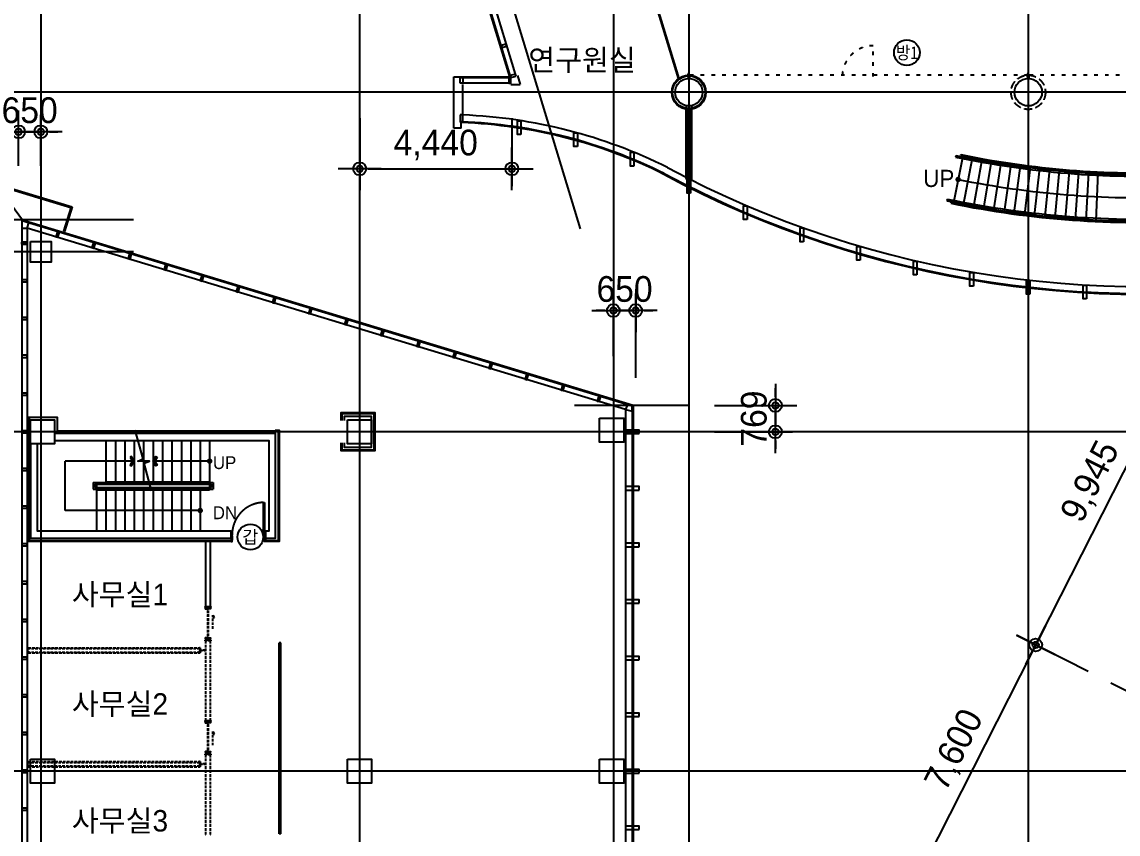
# Model space of a CAD drawing. Header units: metres. Extents: x 630750 to 860239, y 578133 to 726633.
# Drawn here: x 678954 to 710924, y 647580 to 671261 of the extents above; entities that cross this region are included whole.
import ezdxf
from ezdxf.enums import TextEntityAlignment as Align

# ---------------------------------------------------------------- set-up
doc = ezdxf.new("R2010")
doc.units = ezdxf.units.M
doc.header["$LTSCALE"] = 300
for name, pattern in [('DASHDOT', [25.4, 12.7, -6.35, 0, -6.35]), ('HID1', [0.375, 0.25, -0.125]), ('HIDDEN-1', [1.4, 0.35, -0.7, 0.35]), ('업무시설_xr-base$0$CONTINOUS', [0])]:
    doc.linetypes.add(name, pattern=pattern)
doc.layers.get('Defpoints').update_dxf_attribs({"color": 8})
for name, color, linetype in [('A-CEN-1', 1, 'Continuous'), ('A-CON', 2, 'Continuous'), ('A-DIM', 7, 'Continuous'), ('A-DOR', 4, 'Continuous'), ('A-MULL', 7, 'Continuous'), ('A-STAIR', 4, 'Continuous'), ('A-SYM1', 7, 'Continuous'), ('A-TXT', 3, 'Continuous'), ('A-TXT-S', 3, 'Continuous'), ('A-WAL-DW', 7, 'Continuous'), ('A-WALL-CONC', 2, 'Continuous'), ('A-WIN-GLASS', 4, 'Continuous'), ('AL', 4, 'Continuous'), ('DIM', 7, 'Continuous'), ('fire shutter', 2, 'Continuous'), ('INT', 117, 'Continuous'), ('KUK-DOOR', 4, 'Continuous'), ('KUK-DOOR-FRAME', 4, 'Continuous'), ('KUK-WALL-DRYWALL', 4, 'Continuous'), ('KUK-WALL-FIN 1', 30, 'Continuous'), ('KUK-WINDOW', 4, 'Continuous'), ('STL1', 4, 'Continuous'), ('블럭', 7, 'Continuous'), ('외장그레이팅', 4, 'Continuous'), ('프레임', 5, 'Continuous')]:
    doc.layers.add(name, color=color, linetype=linetype)
doc.styles.add('TEXT', font='')
doc.styles.add('TEXT(돋음)', font='')
doc.styles.add('돋움', font='')
doc.styles.get('TEXT').set_extended_font_data('DotumChe')
doc.styles.get('TEXT(돋음)').set_extended_font_data('Dotum')
doc.styles.get('돋움').set_extended_font_data('Dotum')
doc.dimstyles.new('DIM250', dxfattribs={"dimscale": 250, "dimtxt": 3, "dimasz": 1, "dimexe": 2, "dimexo": 3, "dimgap": 1, "dimtad": 1, "dimdec": 0, "dimzin": 0, "dimdsep": 46, "dimlunit": 6, "dimtxsty": 'TEXT(돋음)', "dimblk": 'Z_DOT', "dimcen": 2.5, "dimdle": 2, "dimclrd": 256, "dimclre": 256, "dimclrt": 3, "dimadec": 0, "dimazin": 0, "dimtfac": 1, "dimtdec": 0, "dimtix": 1, "dimtmove": 2, "dimatfit": 3, "dimldrblk": 'Z_DOT', "dimfxl": 1, "dimtolj": 1, "dimtzin": 0, "dimarcsym": 0})

# ---------------------------------------------------------------- blocks, each defined once
blk = doc.blocks.new('Z_DOT')
at = {"layer": 'DIM', "color": 7}
for p, q in [((0, -2.5), (0, 2.5)), ((-2.5, 0), (2.5, 0))]:
    blk.add_line(p, q, dxfattribs=at)
for radius in [0.75, 0.375]:
    blk.add_circle((0, 0), radius, dxfattribs=at)
blk = doc.blocks.new('*D88')
at = {"layer": 'A-DIM', "lineweight": -2, "transparency": 16777216}
for p, q in [((700930, 660329), (700930, 660579)), ((699155, 660079), (701430, 660079)), ((700930, 659310), (700930, 660079)), ((699155, 659310), (701430, 659310)), ((700930, 659060), (700930, 658810))]:
    blk.add_line(p, q, dxfattribs=at)
at = {"layer": 'Defpoints', "color": 0, "transparency": 16777216}
for p in [(698405, 660079), (700930, 660079), (698405, 659310)]:
    blk.add_point(p, dxfattribs=at)
at = {"layer": 'A-DIM', "lineweight": -2, "transparency": 16777216, "xscale": 250, "yscale": 250, "zscale": 250}
for p, rotation in [((700930, 660079), 270), ((700930, 659310), 90)]:
    blk.add_blockref('Z_DOT', p, dxfattribs=dict(at, rotation=rotation))
at = {"layer": 'A-DIM', "color": 3, "transparency": 16777216, "insert": (700304, 659695), "char_height": 750, "attachment_point": 5, "rotation": 90, "style": 'TEXT(돋음)'}
blk.add_mtext('\\A1;769', dxfattribs=at)
blk = doc.blocks.new('*D89')
at = {"layer": 'A-DIM', "lineweight": -2, "transparency": 16777216}
for p, q in [((688805, 668460), (688805, 666477)), ((693244, 668460), (693244, 666477)), ((689055, 666977), (692994, 666977))]:
    blk.add_line(p, q, dxfattribs=at)
at = {"layer": 'Defpoints', "color": 0, "transparency": 16777216}
for p in [(688805, 669210), (693244, 669210), (693244, 666977)]:
    blk.add_point(p, dxfattribs=at)
at = {"layer": 'A-DIM', "lineweight": -2, "transparency": 16777216, "xscale": 250, "yscale": 250, "zscale": 250, "rotation": 180}
blk.add_blockref('Z_DOT', (688805, 666977), dxfattribs=at)
at = {"layer": 'A-DIM', "lineweight": -2, "transparency": 16777216, "xscale": 250, "yscale": 250, "zscale": 250}
blk.add_blockref('Z_DOT', (693244, 666977), dxfattribs=at)
at = {"layer": 'A-DIM', "color": 3, "transparency": 16777216, "insert": (691024, 667675), "char_height": 750, "attachment_point": 5, "style": 'TEXT(돋음)'}
blk.add_mtext('\\A1;4,440', dxfattribs=at)
blk = doc.blocks.new('*D90')
at = {"layer": 'A-DIM', "lineweight": -2, "transparency": 16777216}
for p, q in [((678855, 667069), (678855, 668556)), ((679505, 667069), (679505, 668556)), ((678605, 668056), (678355, 668056)), ((678855, 668056), (679505, 668056)), ((679755, 668056), (680005, 668056))]:
    blk.add_line(p, q, dxfattribs=at)
at = {"layer": 'Defpoints', "color": 0, "transparency": 16777216}
for p in [(679505, 668056), (678855, 666319), (679505, 666319)]:
    blk.add_point(p, dxfattribs=at)
at = {"layer": 'A-DIM', "lineweight": -2, "transparency": 16777216, "xscale": 250, "yscale": 250, "zscale": 250}
blk.add_blockref('Z_DOT', (678855, 668056), dxfattribs=at)
at = {"layer": 'A-DIM', "lineweight": -2, "transparency": 16777216, "xscale": 250, "yscale": 250, "zscale": 250, "rotation": 180}
blk.add_blockref('Z_DOT', (679505, 668056), dxfattribs=at)
at = {"layer": 'A-DIM', "color": 3, "transparency": 16777216, "insert": (679180, 668682), "char_height": 750, "attachment_point": 5, "style": 'TEXT(돋음)'}
blk.add_mtext('\\A1;650', dxfattribs=at)
blk = doc.blocks.new('*D91')
at = {"layer": 'A-DIM', "lineweight": -2, "transparency": 16777216}
for p, q in [((696205, 661513), (696205, 663345)), ((696855, 660888), (696855, 663345)), ((695955, 662845), (695705, 662845)), ((696855, 662845), (696205, 662845)), ((697105, 662845), (697355, 662845))]:
    blk.add_line(p, q, dxfattribs=at)
at = {"layer": 'Defpoints', "color": 0, "transparency": 16777216}
for p in [(696205, 662845), (696205, 660763), (696855, 660138)]:
    blk.add_point(p, dxfattribs=at)
at = {"layer": 'A-DIM', "lineweight": -2, "transparency": 16777216, "xscale": 250, "yscale": 250, "zscale": 250}
blk.add_blockref('Z_DOT', (696205, 662845), dxfattribs=at)
at = {"layer": 'A-DIM', "lineweight": -2, "transparency": 16777216, "xscale": 250, "yscale": 250, "zscale": 250, "rotation": 180}
blk.add_blockref('Z_DOT', (696855, 662845), dxfattribs=at)
at = {"layer": 'A-DIM', "color": 3, "transparency": 16777216, "insert": (696530, 663470), "char_height": 750, "attachment_point": 5, "style": 'TEXT(돋음)'}
blk.add_mtext('\\A1;650', dxfattribs=at)
blk = doc.blocks.new('*D96')
at = {"layer": 'A-DIM', "lineweight": -2, "transparency": 16777216}
for p, q in [((714545, 661191), (712571, 662192)), ((712904, 661743), (708633, 653318)), ((710048, 652321), (708074, 653321))]:
    blk.add_line(p, q, dxfattribs=at)
at = {"layer": 'Defpoints', "color": 0, "transparency": 16777216}
for p in [(715214, 660852), (708520, 653095), (710717, 651981)]:
    blk.add_point(p, dxfattribs=at)
at = {"layer": 'A-DIM', "lineweight": -2, "transparency": 16777216, "xscale": 250, "yscale": 250, "zscale": 250}
for p, rotation in [((713017, 661965), 63.11574874095017), ((708520, 653095), 243.1157487409502)]:
    blk.add_blockref('Z_DOT', p, dxfattribs=dict(at, rotation=rotation))
at = {"layer": 'A-DIM', "color": 3, "transparency": 16777216, "insert": (710146, 657846), "char_height": 750, "attachment_point": 5, "rotation": 63.1157, "style": 'TEXT(돋음)'}
blk.add_mtext('\\A1;9,945', dxfattribs=at)
blk = doc.blocks.new('*D97')
at = {"layer": 'A-DIM', "lineweight": -2, "transparency": 16777216}
for p, q in [((710048, 652321), (708074, 653321)), ((708407, 652872), (705196, 646540)), ((706612, 645542), (704637, 646543))]:
    blk.add_line(p, q, dxfattribs=at)
at = {"layer": 'Defpoints', "color": 0, "transparency": 16777216}
for p in [(710717, 651981), (705083, 646317), (707280, 645203)]:
    blk.add_point(p, dxfattribs=at)
at = {"layer": 'A-DIM', "lineweight": -2, "transparency": 16777216, "xscale": 250, "yscale": 250, "zscale": 250}
for p, rotation in [((708520, 653095), 63.11574874095217), ((705083, 646317), 243.1157487409522)]:
    blk.add_blockref('Z_DOT', p, dxfattribs=dict(at, rotation=rotation))
at = {"layer": 'A-DIM', "color": 3, "transparency": 16777216, "insert": (706179, 650022), "char_height": 750, "attachment_point": 5, "rotation": 63.1157, "style": 'TEXT(돋음)'}
blk.add_mtext('\\A1;7,600', dxfattribs=at)
blk = doc.blocks.new('내부계단-1')
at = {"layer": 'A-SYM1'}
h = blk.add_hatch(color=7, dxfattribs=at)
edge = h.paths.add_edge_path()
edge.add_arc((1337009, 88536), 80, 270, 450, ccw=False)
edge.add_arc((1337009, 88536), 80, 90, 270, ccw=False)
blk.add_hatch(color=7, dxfattribs=at).paths.add_polyline_path([(1343326, 87882), (1343287, 87903), (1343350, 88021), (1343279, 88134), (1343317, 88158), (1343401, 88023)])
at = {"layer": 'A-STAIR'}
for p, q in [((1337084, 89261), (1337077, 89230)), ((1336803, 87871), (1336797, 87840))]:
    blk.add_line(p, q, dxfattribs=at)
for radius, start, end in [(26332, 258.4395, 272.4433), (26300, 258.4393, 272.4245), (27750, 258.4473, 273.2311), (27718, 258.4471, 273.2142)]:
    blk.add_arc((1342354, 115027), radius, start, end, dxfattribs=at)
at = {"layer": 'A-SYM1', "color": 7}
blk.add_lwpolyline([(1343393, 88984), (1343679, 88080), (1343798, 88103), (1343587, 87968), (1343707, 87991), (1343965, 87173)], dxfattribs=at)
blk.add_lwpolyline([(1343287, 87903), (1343350, 88021), (1343279, 88134), (1343317, 88158), (1343401, 88023), (1343326, 87882)], close=True, dxfattribs=at)
blk.add_arc((1342354, 115027), 27025, 258.5918, 272.2196, dxfattribs=at)
at = {"layer": 'INT'}
for p, q in [((1337146, 89216), (1336872, 87857)), ((1336947, 89238), (1336937, 89189)), ((1337166, 87799), (1337425, 89161)), ((1337705, 89109), (1337461, 87745)), ((1337756, 87694), (1337986, 89060)), ((1338052, 87645), (1338267, 89015)), ((1338548, 88972), (1338348, 87601)), ((1338645, 87559), (1338830, 88932)), ((1339112, 88896), (1338942, 87520)), ((1339239, 87485), (1339395, 88862)), ((1339678, 88832), (1339537, 87453)), ((1339836, 87424), (1339961, 88804)), ((1340245, 88780), (1340134, 87399)), ((1340433, 87376), (1340529, 88759)), ((1340813, 88741), (1340732, 87357)), ((1341031, 87341), (1341097, 88725)), ((1342529, 87310), (1342520, 88696)), ((1342829, 87314), (1342805, 88699)), ((1343090, 88706), (1343128, 87320)), ((1343428, 87330), (1343374, 88715)), ((1336689, 87964), (1336680, 87915)), ((1343693, 88036), (1343727, 87343))]:
    blk.add_line(p, q, dxfattribs=at)
for radius, start, end in [(26350, 258.157, 272.4539), (26400, 258.1578, 272.4831), (27650, 258.1774, 273.1783), (27700, 258.1782, 273.2047)]:
    blk.add_arc((1342354, 115027), radius, start, end, dxfattribs=at)
at = {"layer": 'A-TXT-S', "color": 3, "style": '돋움'}
blk.add_text('UP', height=500, dxfattribs=at).set_placement((1335990, 88316))
blk = doc.blocks.new('D H')
at = {"layer": 'KUK-DOOR', "color": 1}
for q in [(-383416, 245431), (-383276, 245431)]:
    blk.add_line((-383346, 245431), q, dxfattribs=at)
at = {"layer": 'KUK-DOOR', "color": 8}
for points in [[(-383356, 245421), (-383416, 245421, -0.414214), (-383426, 245431), (-383426, 245431, -0.414214), (-383416, 245441), (-383356, 245441)], [(-383351, 245411), (-383351, 245411, -0.414214), (-383356, 245416), (-383356, 245446, -0.414214), (-383351, 245451), (-383351, 245451)], [(-383341, 245411), (-383341, 245411, 0.414214), (-383336, 245416), (-383336, 245446, 0.414214), (-383341, 245451), (-383341, 245451)], [(-383336, 245421), (-383276, 245421, 0.414214), (-383266, 245431), (-383266, 245431, 0.414214), (-383276, 245441), (-383336, 245441)]]:
    blk.add_lwpolyline(points, format="xyb", close=True, dxfattribs=at)

msp = doc.modelspace()

# ---------------------------------------------------------------- hatches: boundary and pattern name
at = {"layer": 'A-SYM1'}
for points in [[(682150.1, 658592.9), (682111.6, 658570.7), (682178.3, 658455.2), (682111.6, 658339.8), (682150.1, 658317.5), (682229.6, 658455.2)], [(682859.1, 658592.9), (682897.6, 658570.7), (682830.9, 658455.2), (682897.6, 658339.8), (682859.1, 658317.5), (682779.6, 658455.2)]]:
    msp.add_hatch(color=7, dxfattribs=at).paths.add_polyline_path(points)
h = msp.add_hatch(color=7, dxfattribs=at)
edge = h.paths.add_edge_path()
edge.add_arc((684429.6, 658455.2), 80, 180, 360)
edge.add_arc((684429.6, 658455.2), 80, 360, 540)
h = msp.add_hatch(color=7, dxfattribs=at)
edge = h.paths.add_edge_path()
edge.add_arc((684154.6, 657015.2), 80, 180, 360)
edge.add_arc((684154.6, 657015.2), 80, 360, 540)

# ---------------------------------------------------------------- linework, layer by layer
msp.add_line((698329.4, 666666, 0), (698479.4, 666666, 0))
at = {"elevation": 0}
for points in [[(693504.4, 667982.2), (693404.4, 667982.2), (693404.4, 668382.2), (693504.4, 668382.2)], [(695154.4, 667624.8), (695054.4, 667624.8), (695054.4, 668024.8), (695154.4, 668024.8)], [(696804.4, 667059.2), (696704.4, 667059.2), (696704.4, 667459.2), (696804.4, 667459.2)], [(698454.4, 666266), (698354.4, 666266), (698354.4, 666666), (698454.4, 666666)], [(700103.8, 665499.7), (700003.8, 665499.7), (700003.8, 665899.7), (700103.8, 665899.7)], [(701753.8, 664852.9), (701653.8, 664852.9), (701653.8, 665252.9), (701753.8, 665252.9)], [(703403.8, 664317.7), (703303.8, 664317.7), (703303.8, 664717.7), (703403.8, 664717.7)], [(705053.8, 663887.8), (704953.8, 663887.8), (704953.8, 664287.8), (705053.8, 664287.8)], [(706703.8, 663558.4), (706603.8, 663558.4), (706603.8, 663958.4), (706703.8, 663958.4)], [(708353.8, 663326.3), (708253.8, 663326.3), (708253.8, 663726.3), (708353.8, 663726.3)], [(710003.8, 663189), (709903.8, 663189), (709903.8, 663589), (710003.8, 663589)], [(696954.4, 659260.4), (696954.4, 659360.4), (696554.4, 659360.4), (696554.4, 659260.4)], [(696954.4, 657610.4), (696954.4, 657710.4), (696554.4, 657710.4), (696554.4, 657610.4)], [(696954.4, 655960.4), (696954.4, 656060.4), (696554.4, 656060.4), (696554.4, 655960.4)], [(696954.4, 654310.4), (696954.4, 654410.4), (696554.4, 654410.4), (696554.4, 654310.4)], [(696954.4, 652660.4), (696954.4, 652760.4), (696554.4, 652760.4), (696554.4, 652660.4)], [(696954.4, 651010.4), (696954.4, 651110.4), (696554.4, 651110.4), (696554.4, 651010.4)], [(696954.4, 649360.4), (696954.4, 649460.4), (696554.4, 649460.4), (696554.4, 649360.4)], [(696954.4, 647710.4), (696954.4, 647810.4), (696554.4, 647810.4), (696554.4, 647710.4)]]:
    msp.add_lwpolyline(points, close=True, dxfattribs=at)
at = {"layer": 'A-CEN-1', "linetype": 'Continuous'}
for p, q in [((679504.4, 706258.8, 0), (679504.4, 623549.5, 0)), ((688804.4, 706258.8, 0), (688804.4, 632322.7, 0)), ((696204.4, 706258.8, 0), (696204.4, 636401.3, 0)), ((698404.4, 706258.8, 0), (698404.4, 640745.8, 0)), ((708304.4, 706258.8, 0), (708304.4, 640745.8, 0)), ((685914.2, 695937.9, 0), (695233.8, 665224.8, 0)), ((795684.4, 669210.2, 0), (657202.6, 669210.2, 0)), ((682204.4, 665495.2, 0), (657202.6, 665495.2, 0)), ((682204.4, 664560.2, 0), (657202.6, 664560.2, 0)), ((698404.7, 660078.9, 0), (695068.4, 660078.9, 0)), ((795684.4, 659310.2, 0), (657202.6, 659310.2, 0)), ((723979.8, 645257.5, 0), (710717.1, 651981.4, 0)), ((795684.4, 649410.2, 0), (657202.6, 649410.2, 0))]:
    msp.add_line(p, q, dxfattribs=at)
at = {"layer": 'A-CON', "elevation": 0}
for points in [[(679204.4, 664860.2), (679804.4, 664860.2), (679804.4, 664260.2), (679204.4, 664260.2)], [(679204.4, 659660.2), (679904.4, 659660.2), (679904.4, 658960.2), (679204.4, 658960.2)], [(688454.4, 659660.2), (689154.4, 659660.2), (689154.4, 658960.2), (688454.4, 658960.2)], [(695804.4, 659710.2), (696504.4, 659710.2), (696504.4, 659010.2), (695804.4, 659010.2)], [(679204.4, 649760.2), (679904.4, 649760.2), (679904.4, 649060.2), (679204.4, 649060.2)], [(688454.4, 649760.2), (689154.4, 649760.2), (689154.4, 649060.2), (688454.4, 649060.2)], [(695804.4, 649760.2), (696504.4, 649760.2), (696504.4, 649060.2), (695804.4, 649060.2)]]:
    msp.add_lwpolyline(points, close=True, dxfattribs=at)
at = {"layer": 'A-CON'}
for centre in [(698404.4, 669210.2, 0), (708304.4, 669210.2, 0)]:
    msp.add_circle(centre, 400, dxfattribs=at)
at = {"layer": 'A-DOR'}
msp.add_line((685994.4, 657249.8), (686024.4, 657249.8), dxfattribs=at)
at = {"layer": 'A-MULL'}
for p, q in [((696612.5, 660104, 0), (696554.4, 659958.7, 0)), ((696554.4, 659958.7, 0), (696754.4, 659912.6, 0)), ((696754.4, 660060.9, 0), (696612.5, 660104, 0)), ((696754.4, 659912.6, 0), (696754.4, 660060.9, 0))]:
    msp.add_line(p, q, dxfattribs=at)
at = {"layer": 'A-STAIR'}
for p, q in [((681404.6, 659060.2, 0), (681404.6, 657830.2, 0)), ((681679.6, 659060.2, 0), (681679.6, 657850.2, 0)), ((681954.6, 659060.2, 0), (681954.6, 657850.2, 0)), ((682229.6, 659060.2, 0), (682229.6, 657850.2, 0)), ((682504.6, 659060.2, 0), (682504.6, 657850.2, 0)), ((682779.6, 659060.2, 0), (682779.6, 657850.2, 0)), ((683054.6, 659060.2, 0), (683054.6, 657850.2, 0)), ((683329.6, 659060.2, 0), (683329.6, 657850.2, 0)), ((683604.6, 659060.2, 0), (683604.6, 657850.2, 0)), ((683879.6, 659060.2, 0), (683879.6, 657850.2, 0)), ((684154.6, 659060.2, 0), (684154.6, 657850.2, 0)), ((684429.6, 659060.2, 0), (684429.6, 657830.2, 0)), ((681029.6, 657830.2, 0), (681029.6, 657640.2, 0)), ((681029.6, 657830.2, 0), (684529.6, 657830.2, 0)), ((681029.6, 657640.2, 0), (684529.6, 657640.2, 0)), ((681079.6, 657780.2, 0), (681079.6, 657690.2, 0)), ((681079.6, 657780.2, 0), (684479.6, 657780.2, 0)), ((681079.6, 657690.2, 0), (684479.6, 657690.2, 0)), ((681129.6, 657780.2, 0), (681129.6, 657690.2, 0)), ((681129.6, 657640.2, 0), (681129.6, 656410.2, 0)), ((681129.6, 657620.2, 0), (684429.6, 657620.2, 0)), ((681404.6, 657850.2, 0), (684429.6, 657850.2, 0)), ((681404.6, 657620.2, 0), (681404.6, 656410.2, 0)), ((681679.6, 657620.2, 0), (681679.6, 656410.2, 0)), ((681954.6, 657620.2, 0), (681954.6, 656410.2, 0)), ((682229.6, 657620.2, 0), (682229.6, 656410.2, 0)), ((682504.6, 657620.2, 0), (682504.6, 656410.2, 0)), ((682779.6, 657620.2, 0), (682779.6, 656410.2, 0)), ((683054.6, 657620.2, 0), (683054.6, 656410.2, 0)), ((683329.6, 657620.2, 0), (683329.6, 656410.2, 0)), ((683604.6, 657620.2, 0), (683604.6, 656410.2, 0)), ((683879.6, 657620.2, 0), (683879.6, 656410.2, 0)), ((684154.6, 657620.2, 0), (684154.6, 656410.2, 0)), ((684429.6, 657780.2, 0), (684429.6, 657690.2, 0)), ((684429.6, 657620.2, 0), (684429.6, 657640.2, 0)), ((684479.6, 657780.2, 0), (684479.6, 657690.2, 0)), ((684529.6, 657830.2, 0), (684529.6, 657640.2, 0))]:
    msp.add_line(p, q, dxfattribs=at)
at = {"layer": 'A-SYM1', "color": 7}
for p, q in [((682229.6, 658455.2, 0), (680217.1, 658455.2, 0)), ((680217.1, 657015.2, 0), (680217.1, 658455.2, 0)), ((684429.6, 658455.2, 0), (682779.6, 658455.2, 0)), ((684154.6, 657015.2, 0), (680217.1, 657015.2, 0))]:
    msp.add_line(p, q, dxfattribs=at)
at = {"layer": 'A-SYM1', "color": 7, "elevation": 0}
msp.add_lwpolyline([(682735.7, 657592.8), (682521.5, 658392.2), (682678.4, 658455.2), (682330.7, 658455.2), (682487.7, 658518.2), (682261.5, 659362.5)], dxfattribs=at)
msp.add_lwpolyline([(682735.7, 657592.8), (682521.5, 658392.2), (682678.4, 658455.2), (682330.7, 658455.2), (682487.7, 658518.2), (682261.5, 659362.5)], dxfattribs=at)
for points in [[(682111.6, 658570.7), (682178.3, 658455.2), (682111.6, 658339.8), (682150.1, 658317.5), (682229.6, 658455.2), (682150.1, 658592.9)], [(682897.6, 658570.7), (682830.9, 658455.2), (682897.6, 658339.8), (682859.1, 658317.5), (682779.6, 658455.2), (682859.1, 658592.9)]]:
    msp.add_lwpolyline(points, close=True, dxfattribs=at)
at = {"layer": 'A-WAL-DW'}
for p, q in [((698329.4, 668817.3, 0), (698329.4, 666666, 0)), ((698479.4, 668817.3, 0), (698479.4, 666666, 0))]:
    msp.add_line(p, q, dxfattribs=at)
at = {"layer": 'A-WAL-DW', "color": 251, "linetype": 'HID1'}
for p, q in [((684375.4, 654214.2, -888.5), (684375.4, 653234.2, 3421.4)), ((684383.4, 654214.2, 1192.4), (684383.4, 653234.2, 3419.7)), ((679117, 652989.2, 0), (684152.8, 652989.2, 0)), ((679117, 652889.2, 0), (684152.8, 652889.2, 0)), ((679140.4, 653014.2, 0), (684152.8, 653014.2, 0)), ((679140.4, 652864.2, 0), (684152.8, 652864.2, 0)), ((684375.4, 650894.2, -888.5), (684375.4, 649914.2, 3421.4)), ((684383.4, 650894.2, 1192.4), (684383.4, 649914.2, 3419.7)), ((679117, 649669.2, 0), (684152.8, 649669.2, 0)), ((679140.4, 649694.2, 0), (684152.8, 649694.2, 0)), ((679117, 649569.2, 0), (684152.8, 649569.2, 0)), ((679140.4, 649544.2, 0), (684152.8, 649544.2, 0))]:
    msp.add_line(p, q, dxfattribs=at)
at = {"layer": 'A-WAL-DW', "color": 251, "linetype": 'HID1', "elevation": 0}
for points in [[(684304.4, 656110.2), (684304.4, 654204.2), (684314.4, 654204.2), (684314.4, 656110.2)], [(684444.4, 656110.2), (684444.4, 654204.2), (684454.4, 654204.2), (684454.4, 656110.2)], [(684384.4, 654213.2), (684384.4, 653235.2), (684383.4, 653234.2), (684375.4, 653234.2), (684374.4, 653235.2), (684374.4, 654213.2), (684375.4, 654214.2), (684383.4, 654214.2), (684384.4, 654213.2)], [(684523.8, 653564.7), (684523.8, 653964.2), (684569.6, 653882.2), (684523.8, 653882.2)], [(684464.4, 653214.2), (684294.4, 653214.2), (684294.4, 653244.2), (684369.4, 653244.2), (684369.4, 653234.2), (684389.4, 653234.2), (684389.4, 653244.2), (684464.4, 653244.2), (684464.4, 653214.2)], [(684304.4, 653214.2), (684304.4, 650884.2), (684314.4, 650884.2), (684314.4, 653214.2)], [(684444.4, 653214.2), (684444.4, 650884.2), (684454.4, 650884.2), (684454.4, 653214.2)], [(684154.4, 652864.2), (684154.4, 652934.2), (684144.4, 652934.2), (684144.4, 652944.2), (684154.4, 652944.2), (684154.4, 653014.2), (684129.4, 653014.2), (684129.4, 652990.8), (684104.4, 652990.8), (684104.4, 652989.2), (684131, 652989.2), (684131, 653012.6), (684152.8, 653012.6), (684152.8, 652945.8), (684142.8, 652945.8), (684142.8, 652932.6), (684152.8, 652932.6), (684152.8, 652865.8), (684131, 652865.8), (684131, 652889.2), (684104.4, 652889.2), (684104.4, 652887.6), (684129.4, 652887.6), (684129.4, 652864.2), (684154.4, 652864.2)], [(684304.4, 652944.2), (684144.4, 652944.2), (684144.4, 652934.2), (684304.4, 652934.2)], [(684384.4, 650893.2), (684384.4, 649915.2), (684383.4, 649914.2), (684375.4, 649914.2), (684374.4, 649915.2), (684374.4, 650893.2), (684375.4, 650894.2), (684383.4, 650894.2), (684384.4, 650893.2)], [(684523.8, 650170.2), (684523.8, 650569.8), (684569.6, 650487.8), (684523.8, 650487.8)], [(684154.4, 649544.2), (684154.4, 649614.2), (684144.4, 649614.2), (684144.4, 649624.2), (684154.4, 649624.2), (684154.4, 649694.2), (684129.4, 649694.2), (684129.4, 649670.8), (684104.4, 649670.8), (684104.4, 649669.2), (684131, 649669.2), (684131, 649692.6), (684152.8, 649692.6), (684152.8, 649625.8), (684142.8, 649625.8), (684142.8, 649612.6), (684152.8, 649612.6), (684152.8, 649545.8), (684131, 649545.8), (684131, 649569.2), (684104.4, 649569.2), (684104.4, 649567.6), (684129.4, 649567.6), (684129.4, 649544.2), (684154.4, 649544.2)], [(684304.4, 649624.2), (684144.4, 649624.2), (684144.4, 649614.2), (684304.4, 649614.2)], [(684464.4, 649894.2), (684294.4, 649894.2), (684294.4, 649924.2), (684369.4, 649924.2), (684369.4, 649914.2), (684389.4, 649914.2), (684389.4, 649924.2), (684464.4, 649924.2), (684464.4, 649894.2)], [(684304.4, 649894.2), (684304.4, 647564.2), (684314.4, 647564.2), (684314.4, 649894.2)], [(684444.4, 649894.2), (684444.4, 647564.2), (684454.4, 647564.2), (684454.4, 649894.2)]]:
    msp.add_lwpolyline(points, dxfattribs=at)
for points in [[(684294.4, 654184.2), (684294.4, 654214.2), (684369.4, 654214.2), (684369.4, 654184.2)], [(684389.4, 654184.2), (684389.4, 654214.2), (684464.4, 654214.2), (684464.4, 654184.2)], [(684294.4, 650864.2), (684294.4, 650894.2), (684369.4, 650894.2), (684369.4, 650864.2)], [(684389.4, 650864.2), (684389.4, 650894.2), (684464.4, 650894.2), (684464.4, 650864.2)]]:
    msp.add_lwpolyline(points, close=True, dxfattribs=at)
at = {"layer": 'A-WALL-CONC', "elevation": 0}
for points in [[(679904.2, 659060.2), (686154.4, 659060.2), (686154.4, 656410.2), (686054.4, 656410.2), (686054.4, 656210.2), (686354.4, 656210.2), (686354.4, 659260.2), (679904.2, 659260.2)], [(679204.4, 658960.2), (679204.4, 656210.2), (685054.4, 656210.2), (685054.4, 656410.2), (685054.4, 656410.2), (685054.4, 656410.2), (679404.4, 656410.2), (679404.4, 658960.2)]]:
    msp.add_lwpolyline(points, dxfattribs=at)
at = {"layer": 'A-WIN-GLASS'}
for p, q in [((693183.8, 669660, 0), (686288.4, 692384.2, 0)), ((693206.8, 669667, 0), (686320.7, 692360.2, 0)), ((691774.4, 669660.2, 0), (693184.4, 669660.2, 0)), ((691774.4, 669636.2, 0), (691774.4, 669660.2, 0)), ((691774.4, 669636.2, 0), (693184.4, 669636.2, 0)), ((693206.8, 669667, 0), (693183.8, 669660, 0)), ((693184.4, 669636.2, 0), (693184.4, 669660.2, 0)), ((691774.4, 668349.8, 0), (691774.4, 668325.7, 0)), ((696778.4, 660078.9, 0), (678930.4, 665494.7, 0)), ((696754.4, 660061.1, 0), (678954.4, 665462.3, 0)), ((678954.4, 665462.3, 0), (678954.4, 626717.9, 0)), ((679212.5, 665384, 0), (678954.4, 665462.3, 0)), ((678954.4, 665462.3, 0), (678954.4, 665192.6, 0)), ((679110.4, 665252, 0), (679155.7, 665401.2, 0)), ((678954.4, 665252, 0), (679110.4, 665252, 0)), ((678954.4, 664780.2, 0), (678954.4, 664840.2, 0)), ((678954.4, 664840.2, 0), (679110.4, 664840.2, 0)), ((679110.4, 664780.2, 0), (678954.4, 664780.2, 0)), ((679110.4, 664840.2, 0), (679110.4, 664780.2, 0)), ((696754.4, 660061.1, 0), (696754.4, 639918.1, 0)), ((696778.4, 660078.9, 0), (696778.4, 639935.9, 0))]:
    msp.add_line(p, q, dxfattribs=at)
at = {"layer": 'A-WIN-GLASS', "color": 9}
for p, q in [((693347.4, 669741, 0), (686531.1, 692204.2, 0)), ((693154.4, 669480.2, 0), (691811.9, 669480.2, 0)), ((696554.4, 659958.7, 0), (679110.4, 665252, 0)), ((679110.4, 665252, 0), (679110.4, 626833.6, 0)), ((696554.4, 659958.7, 0), (696554.4, 639769.8, 0))]:
    msp.add_line(p, q, dxfattribs=at)
at = {"layer": 'A-WIN-GLASS', "elevation": 0}
for points in [[(693099.5, 670557.7), (693082.1, 670615.1), (692932.8, 670569.9), (692950.3, 670512.4)], [(691736.9, 669480.2), (691736.9, 669636.2), (691811.9, 669636.2), (691811.9, 669480.2)], [(693214.4, 669636.2), (693154.4, 669636.2), (693154.4, 669480.2), (693214.4, 669480.2)], [(693364.8, 669683.6), (693347.4, 669741), (693198.1, 669695.7), (693215.5, 669638.3)], [(691736.9, 668548.5), (691736.9, 668348.5), (691811.9, 668348.5), (691811.9, 668548.5)], [(680046.6, 665130.9), (679989.2, 665148.3), (679943.9, 664998.9), (680001.3, 664981.5)], [(678954.4, 664840.2), (678954.4, 664780.2), (679110.4, 664780.2), (679110.4, 664840.2)], [(681099.2, 664811.5), (681041.8, 664828.9), (680996.5, 664679.5), (681053.9, 664662.1)], [(682151.9, 664492.1), (682094.4, 664509.5), (682049.1, 664360.1), (682106.5, 664342.6)], [(683203.9, 664172.8), (683146.5, 664190.3), (683101.2, 664040.8), (683158.6, 664023.4)], [(678954.4, 663740.2), (678954.4, 663680.2), (679110.4, 663680.2), (679110.4, 663740.2)], [(684256.5, 663853.4), (684199.1, 663870.9), (684153.8, 663721.4), (684211.2, 663704)], [(685309.1, 663534), (685251.7, 663551.5), (685206.4, 663402), (685263.8, 663384.6)], [(686361.7, 663214.6), (686304.3, 663232.1), (686259, 663082.6), (686316.4, 663065.2)], [(687414.3, 662895.2), (687356.9, 662912.7), (687311.6, 662763.2), (687369, 662745.8)], [(678954.4, 662640.2), (678954.4, 662580.2), (679110.4, 662580.2), (679110.4, 662640.2)], [(688467, 662575.8), (688409.5, 662593.2), (688364.2, 662443.8), (688421.6, 662426.4)], [(689519.6, 662256.4), (689462.1, 662273.8), (689416.8, 662124.4), (689474.2, 662107)], [(690572.2, 661937), (690514.8, 661954.4), (690469.4, 661805), (690526.8, 661787.6)], [(678954.4, 661540.2), (678954.4, 661480.2), (679110.4, 661480.2), (679110.4, 661540.2)], [(691624.8, 661617.6), (691567.4, 661635), (691522, 661485.6), (691579.4, 661468.2)], [(692677.4, 661298.2), (692620, 661315.6), (692574.6, 661166.2), (692632, 661148.8)], [(693730, 660978.8), (693672.6, 660996.2), (693627.2, 660846.8), (693684.6, 660829.4)], [(694782.6, 660659.4), (694725.2, 660676.8), (694679.8, 660527.4), (694737.2, 660510)], [(678954.4, 660440.2), (678954.4, 660380.2), (679110.4, 660380.2), (679110.4, 660440.2)], [(695835.8, 660340), (695778.4, 660357.4), (695733, 660208), (695790.4, 660190.5)], [(678954.4, 659340.2), (678954.4, 659280.2), (679110.4, 659280.2), (679110.4, 659340.2)], [(678954.4, 658240.2), (678954.4, 658180.2), (679110.4, 658180.2), (679110.4, 658240.2)], [(678954.4, 657140.2), (678954.4, 657080.2), (679110.4, 657080.2), (679110.4, 657140.2)], [(678954.4, 656040.2), (678954.4, 655980.2), (679110.4, 655980.2), (679110.4, 656040.2)], [(678954.4, 654940.2), (678954.4, 654880.2), (679110.4, 654880.2), (679110.4, 654940.2)], [(678954.4, 653840.2), (678954.4, 653780.2), (679110.4, 653780.2), (679110.4, 653840.2)], [(678954.4, 652740.2), (678954.4, 652680.2), (679110.4, 652680.2), (679110.4, 652740.2)], [(678954.4, 651640.2), (678954.4, 651580.2), (679110.4, 651580.2), (679110.4, 651640.2)], [(678954.4, 650540.2), (678954.4, 650480.2), (679110.4, 650480.2), (679110.4, 650540.2)], [(678954.4, 649440.2), (678954.4, 649380.2), (679110.4, 649380.2), (679110.4, 649440.2)], [(678954.4, 648340.2), (678954.4, 648280.2), (679110.4, 648280.2), (679110.4, 648340.2)]]:
    msp.add_lwpolyline(points, close=True, dxfattribs=at)
at = {"layer": 'A-WIN-GLASS', "color": 9}
for centre, radius, start, end in [((691224.4, 653870.2, 0), 14690, 63.4987, 87.70795), ((711604.4, 692810.2, 0), 29265, 241.8092, 281.54893)]:
    msp.add_arc(centre, radius, start, end, dxfattribs=at)
at = {"layer": 'A-WIN-GLASS'}
for centre, radius, start, end in [((691224.4, 653870.2, 0), 14490, 63.4987, 87.82469), ((691224.4, 653870.2, 0), 14466, 63.4987, 87.82108), ((711604.4, 692810.2, 0), 29489, 241.8092, 281.16279), ((711604.4, 692810.2, 0), 29465, 241.8092, 281.07291)]:
    msp.add_arc(centre, radius, start, end, dxfattribs=at)
at = {"layer": 'AL'}
for p, q in [((693406.7, 669696.3, 0), (693485.6, 669436.3, 0)), ((691811.9, 668548.5, 0), (691811.9, 669436.2, 0)), ((693214.4, 669436.3, 0), (693485.6, 669436.3, 0))]:
    msp.add_line(p, q, dxfattribs=at)
at = {"layer": 'fire shutter', "color": 2, "linetype": 'HIDDEN-1', "elevation": 0}
msp.add_lwpolyline([(703779.4, 669666.3), (703779.4, 670566.3, 0.4142136), (702879.4, 669666.3, 1)], format="xyb", dxfattribs=at)
at = {"layer": 'fire shutter', "linetype": 'HIDDEN-1', "elevation": 0}
for points in [[(698434.4, 669746.3), (698374.4, 669746.3), (698374.4, 669610.2), (698434.4, 669610.2)], [(708334.4, 669746.3), (708274.4, 669746.3), (708274.4, 669610.2), (708334.4, 669610.2)]]:
    msp.add_lwpolyline(points, close=True, dxfattribs=at)
at = {"layer": 'fire shutter', "color": 2, "linetype": 'HIDDEN-1', "elevation": 0}
for points in [[(698434.4, 669716.3), (708279.4, 669716.3)], [(708339.4, 669716.3), (717573.3, 669716.3)]]:
    msp.add_lwpolyline(points, dxfattribs=at)
at = {"layer": 'INT', "linetype": 'HID1', "ltscale": 3}
msp.add_circle((708304.4, 669210.2, 0), 500, dxfattribs=at)
at = {"layer": 'KUK-DOOR'}
for p, q in [((685994.4, 657249.8), (685994.4, 656310.2)), ((686024.4, 657249.8), (686024.4, 656310.2))]:
    msp.add_line(p, q, dxfattribs=at)
at = {"layer": 'KUK-DOOR', "color": 1, "linetype": 'DASHDOT'}
msp.add_arc((686024.4, 656310.2), 940, 91.82712, 180, dxfattribs=at)
at = {"layer": 'KUK-DOOR-FRAME'}
for points in [[(685054.4, 656310.2), (685054.4, 656110.2), (685084.4, 656110.2), (685084.4, 656155.2), (685099.4, 656155.2), (685099.4, 656265.2), (685084.4, 656265.2), (685084.4, 656310.2)], [(686054.4, 656310.2), (686054.4, 656110.2), (686024.4, 656110.2), (686024.4, 656155.2), (686009.4, 656155.2), (686009.4, 656265.2), (686024.4, 656265.2), (686024.4, 656310.2)]]:
    msp.add_lwpolyline(points, close=True, dxfattribs=at)
at = {"layer": 'KUK-WALL-DRYWALL'}
for p, q in [((698354.4, 666672.6), (698354.8, 668712.7)), ((698454.4, 666672.6), (698454.8, 668712.8)), ((679174.4, 656135.2), (679174.4, 659735.2)), ((686454.4, 647586.5), (686454.4, 653153.9)), ((686504.4, 647586.5), (686504.4, 653153.9)), ((686504.4, 647586.5, 0), (686454.4, 647586.5, 0))]:
    msp.add_line(p, q, dxfattribs=at)
for points in [[(679174.4, 659735.2), (679979.4, 659734.9), (679979.4, 659334.8), (686429.4, 659335.2), (686429.4, 656135.2), (686054.4, 656135.2)], [(685054.4, 656135.2), (679174.4, 656135.2)], [(686504.4, 653153.9), (686454.4, 653153.9)]]:
    msp.add_lwpolyline(points, dxfattribs=at)
at = {"layer": 'KUK-WALL-DRYWALL', "elevation": 0}
for points in [[(688280.1, 658985.2), (688280.1, 658785.2), (689229.4, 658785.2), (689229.4, 659835.2), (688280.1, 659835.2), (688280.1, 659635.2)], [(688355.1, 658985.2), (688355.1, 658860.2), (689154.4, 658860.2), (689154.4, 659760.2), (688355.1, 659760.2), (688355.1, 659635.2)]]:
    msp.add_lwpolyline(points, dxfattribs=at)
at = {"layer": 'KUK-WALL-DRYWALL'}
msp.add_circle((698404.4, 669210.2), 475, dxfattribs=at)
at = {"layer": 'KUK-WALL-FIN 1', "color": 8}
for p, q in [((697415.9, 671878, 2253.6), (698104.2, 669611.7, 3421.4)), ((697423.6, 671880.3, 2816.2), (698111.8, 669614.1, 3419.7))]:
    msp.add_line(p, q, dxfattribs=at)
at = {"layer": 'KUK-WALL-FIN 1'}
for p, q in [((698329.4, 666696), (698329.8, 668715.8, 0)), ((698480.1, 668716), (698480, 666696)), ((679149.4, 656110.2), (679149.4, 659760.2))]:
    msp.add_line(p, q, dxfattribs=at)
at = {"layer": 'KUK-WALL-FIN 1', "color": 4}
msp.add_lwpolyline([(697424.5, 671880.6), (698112.5, 669615.3), (698111.8, 669614.1), (698104.2, 669611.7), (698102.9, 669612.4), (697415, 671877.7)], dxfattribs=at)
at = {"layer": 'KUK-WALL-FIN 1', "elevation": 0}
msp.add_lwpolyline([(688255.1, 658985.2), (688255.1, 658760.2), (689254.4, 658760.2), (689254.4, 659860.2), (688255.1, 659860.2), (688255.1, 659635.2)], dxfattribs=at)
at = {"layer": 'KUK-WALL-FIN 1'}
for points in [[(686338, 659360.2), (686454.4, 659360.2), (686454.4, 656110.2), (686054.4, 656110.2)], [(685054.4, 656110.2), (679149.4, 656110.2)]]:
    msp.add_lwpolyline(points, dxfattribs=at)
at = {"layer": 'KUK-WALL-FIN 1', "color": 6, "linetype": '업무시설_xr-base$0$CONTINOUS', "elevation": 0}
for points in [[(679110.4, 652969.2), (679110.4, 652909.2), (679115.4, 652909.2), (679115.4, 652969.2)], [(679110.4, 649649.2), (679110.4, 649589.2), (679115.4, 649589.2), (679115.4, 649649.2)]]:
    msp.add_lwpolyline(points, close=True, dxfattribs=at)
at = {"layer": 'KUK-WALL-FIN 1', "color": 3, "linetype": '업무시설_xr-base$0$CONTINOUS', "elevation": 0}
for points in [[(679115.4, 652864.2), (679115.4, 652934.2), (679115.4, 652934.2), (679115.4, 652944.2), (679115.4, 652944.2), (679115.4, 653014.2), (679140.4, 653014.2), (679140.4, 652990.8), (679165.4, 652990.8), (679165.4, 652989.2), (679138.8, 652989.2), (679138.8, 653012.6), (679117, 653012.6), (679117, 652945.8), (679117, 652945.8), (679117, 652932.6), (679117, 652932.6), (679117, 652865.8), (679138.8, 652865.8), (679138.8, 652889.2), (679165.4, 652889.2), (679165.4, 652887.6), (679140.4, 652887.6), (679140.4, 652864.2), (679115.4, 652864.2)], [(679115.4, 649544.2), (679115.4, 649614.2), (679115.4, 649614.2), (679115.4, 649624.2), (679115.4, 649624.2), (679115.4, 649694.2), (679140.4, 649694.2), (679140.4, 649670.8), (679165.4, 649670.8), (679165.4, 649669.2), (679138.8, 649669.2), (679138.8, 649692.6), (679117, 649692.6), (679117, 649625.8), (679117, 649625.8), (679117, 649612.6), (679117, 649612.6), (679117, 649545.8), (679138.8, 649545.8), (679138.8, 649569.2), (679165.4, 649569.2), (679165.4, 649567.6), (679140.4, 649567.6), (679140.4, 649544.2), (679115.4, 649544.2)]]:
    msp.add_lwpolyline(points, dxfattribs=at)
at = {"layer": 'KUK-WALL-FIN 1'}
msp.add_circle((698404.4, 669210.2), 500, dxfattribs=at)
at = {"layer": 'KUK-WINDOW', "linetype": '업무시설_xr-base$0$CONTINOUS'}
for p, q in [((686314.4, 656110.2), (686304.4, 656110.2)), ((686404.4, 656110.2), (686394.4, 656110.2))]:
    msp.add_line(p, q, dxfattribs=at)
at = {"layer": 'STL1'}
for p, q in [((691554.4, 669660.2, 0), (691761.4, 669660.2, 0)), ((691554.4, 668160.2, 0), (691554.4, 669660.2, 0)), ((691761.4, 669660.2, 0), (691761.4, 669636.2, 0)), ((691761.4, 668160.2, 0), (691761.4, 668348.5, 0)), ((691761.4, 668160.2, 0), (691554.4, 668160.2, 0))]:
    msp.add_line(p, q, dxfattribs=at)
at = {"layer": '블럭', "color": 1}
for centre in [(704765, 670365.9, 0), (685616.3, 656242.3, 0)]:
    msp.add_circle(centre, 375, dxfattribs=at)
at = {"layer": '외장그레이팅'}
for p, q in [((678135.7, 666525.9, 0), (680406.5, 665836.8, 0)), ((678144.4, 666554.6, 0), (680415.3, 665865.5, 0)), ((680386.5, 665874.2, 0), (680168.8, 665156.5, 0)), ((680415.3, 665865.5, 0), (680197.5, 665147.8, 0)), ((680168.8, 665156.5, 0), (680197.5, 665147.8, 0))]:
    msp.add_line(p, q, dxfattribs=at)
at = {"layer": '프레임'}
msp.add_line((678970.6, 665482.5, 0), (678214.6, 666501.9, 0), dxfattribs=at)

# ---------------------------------------------------------------- block references
at = {"layer": 'A-WAL-DW', "color": 251, "linetype": 'HID1', "xscale": -1, "rotation": 180}
for p in [(1067725.3, 899585.3, 0), (1067725.3, 898725.3, 0), (1067725.3, 896265.3, 0), (1067725.3, 895405.3, 0)]:
    msp.add_blockref('D H', p, dxfattribs=at)
at = {"layer": 'INT', "linetype": 'HID1', "ltscale": 3}
msp.add_blockref('내부계단-1', (-630750, 578132.8), dxfattribs=at)

# ---------------------------------------------------------------- texts
at = {"layer": 'A-TXT', "color": 3, "style": '돋움'}
for s, p in [('연구원실', (693722, 669837, 0)), ('사무실1', (680410.1, 654253.7, 0)), ('사무실2', (680410.1, 651062, 0)), ('사무실3', (680410.1, 647655.4, 0))]:
    msp.add_text(s, height=625, rotation=0.00001, dxfattribs=at).set_placement(p)
at = {"layer": 'A-TXT-S', "color": 3, "style": '돋움'}
for s, p in [('UP', (684525, 658223.2)), ('DN', (684521.4, 656762.5))]:
    msp.add_text(s, height=375, rotation=0.00001, dxfattribs=at).set_placement(p)
at = {"layer": '블럭', "style": 'TEXT', "width": 0.9}
msp.add_text('방1', height=375, dxfattribs=at).set_placement((704765, 670365.9, 0), align=Align.MIDDLE_CENTER)
at = {"layer": '블럭', "style": 'TEXT'}
msp.add_text('갑', height=375, dxfattribs=at).set_placement((685616.3, 656242.3, 0), align=Align.MIDDLE_CENTER)

# ---------------------------------------------------------------- dimensions: what is measured, and where the dimension line sits
at = {"layer": 'A-DIM'}
for base, p1, p2, picture, middle in [((679504.6, 668056.5, 0), (678854.6, 666319.3, 0), (679504.6, 666319.3, 0), '*D90', (679179.6, 668682, 0)), ((693244.3, 666976.8, 0), (688804.6, 669210.2, 0), (693244.3, 669210.2, 0), '*D89', (691024.4, 667674.5, 0)), ((696204.6, 662844.5, 0), (696854.6, 660137.6, 0), (696204.6, 660762.6, 0), '*D91', (696529.6, 663470.1, 0))]:
    dim = msp.add_linear_dim(base=base, p1=p1, p2=p2, dimstyle='DIM250', dxfattribs=at)
    dim.commit()
    dim.dimension.update_dxf_attribs({"geometry": picture, "text_midpoint": middle})
for p1, p2, picture, middle in [((715214.1, 660851.6, 0), (710717.1, 651981.4, 0), '*D96', (710146.2, 657845.9, 0)), ((710717.1, 651981.4, 0), (707280.5, 645202.8, 0), '*D97', (706179.3, 650021.5, 0))]:
    dim = msp.add_aligned_dim(p1=p1, p2=p2, distance=-2463.4, dimstyle='DIM250', dxfattribs=at)
    dim.commit()
    dim.dimension.update_dxf_attribs({"geometry": picture, "text_midpoint": middle})
dim = msp.add_linear_dim(base=(700929.7, 660078.9, 0), p1=(698404.6, 659310.2, 0), p2=(698404.6, 660078.9, 0), angle=90, dimstyle='DIM250', dxfattribs=at)
dim.commit()
dim.dimension.update_dxf_attribs({"geometry": '*D88', "text_midpoint": (700304.2, 659694.5, 0)})

doc.saveas('drawing.dxf')
